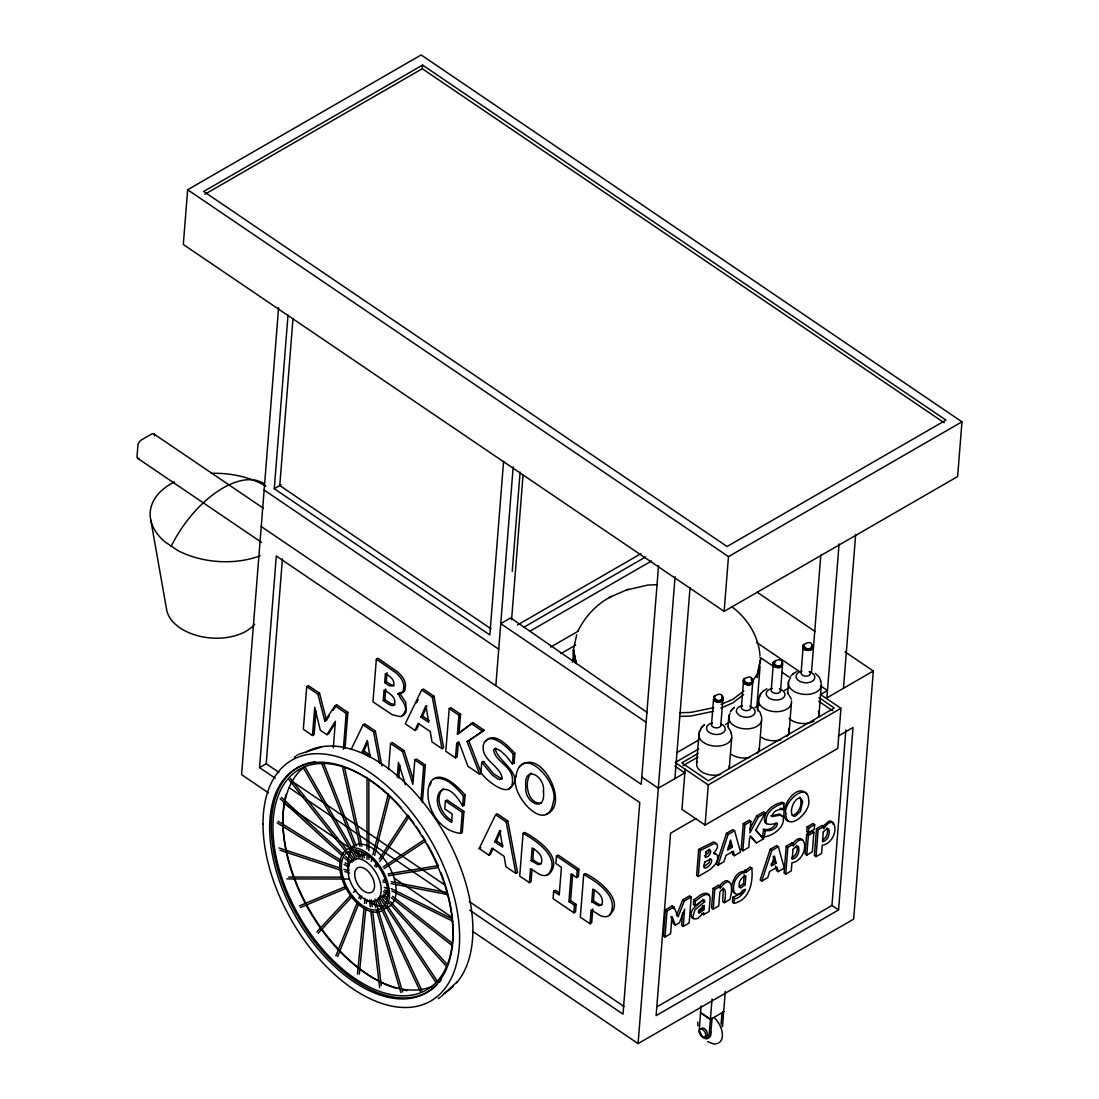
<?xml version="1.0" encoding="UTF-8"?>
<svg xmlns="http://www.w3.org/2000/svg" width="1099" height="1099" viewBox="0 0 1099 1099"><rect width="100%" height="100%" fill="white"/><g stroke="black" fill="none" stroke-linecap="round" stroke-linejoin="round"><path stroke-width="1.5" d="M713.732 696.78C722.551 709.817 727.346 686.971 713.732 696.78L711.561 724.282M743.611 679.525C752.43 692.576 757.225 669.717 743.611 679.525L741.427 707.028M773.435 662.312C782.254 675.349 787.049 652.504 773.435 662.312L771.251 689.815M803.287 645.072C812.092 658.122 816.887 635.263 803.287 645.072L801.102 672.574M804.097 645.553C799.344 651.446 815.911 652.366 811.529 645.992M697.769 1022.111L697.879 1025.793M187.654 189.756L183.313 244.486L724.131 611.36L957.627 476.554L961.968 421.824L421.151 54.95L187.654 189.756L728.472 556.63L724.131 611.36M278.583 307.665L241.588 774.63L268.486 792.887M503.589 461.305L489.838 634.947L274.269 488.712L288.02 315.07M292.993 318.696L279.778 485.524L491.088 628.875M275.176 778.188L259.556 767.597L276.316 555.984L639.769 802.545L623.009 1014.143L469.671 910.137M259.556 767.597L266.192 763.764L282.416 558.979M306.731 686.614L317.913 694.197L324.809 721.068L326.458 720.12L319.562 693.249L308.379 685.652L306.731 686.614L303.338 729.283L312.473 735.478L314.135 734.517L315.976 711.232M312.473 735.478L314.726 707.193L320.304 730.217L326.925 734.709L328.587 733.747L335.36 722.963M333.299 747.842L335.401 721.232L326.925 734.709M343.355 749.23L346.199 713.388L347.861 712.427L336.665 704.844L335.016 705.805L324.809 721.068M345.017 748.268L347.861 712.427M204.867 194.262L422.291 68.729L422.579 65.075L945.951 420.12L727.043 546.505L203.672 191.46L422.579 65.075M376.353 659.194L372.973 701.863L392.123 714.652L400.132 716.603A14.644 8.462 60 0 0 404.405 712.564C409.913 705.558 395.667 695.667 399.514 692.906L403.704 691.985L404.968 690.09L405.504 684.663A10.55 6.086 60 0 0 402.069 676.531L398.072 672.231L378.001 658.246L376.353 659.194L396.423 673.192L400.407 677.492A10.55 6.086 60 0 1 403.841 685.625L403.319 691.051L402.042 692.933L397.852 693.867M383.235 700.599L384.087 689.897C389.073 692.974 397.646 698.112 394.101 705.146L392.027 705.682L389.005 704.445L383.235 700.599L384.897 699.637L385.749 688.949M384.664 682.603L385.378 673.563C389.596 676.077 395.832 680.171 393.236 685.968L389.376 685.735L384.664 682.603L386.326 681.641L387.04 672.615M388.551 769.094L390.571 743.487L392.233 742.539L404.144 750.617L413.54 780.304M401.794 715.655A14.644 8.462 60 0 0 406.067 711.616L405.792 702.467L399.514 692.906M397.247 777.309L398.429 762.445L405.449 784.755M398.772 778.01L399.816 764.78M422.373 802.545L425.354 765L416.466 758.983L414.818 759.931L412.881 784.384L402.481 751.579L390.571 743.487M420.986 800.099L423.692 765.962L425.354 765M460.563 714.24L458.901 715.202L457.404 734.146L459.052 733.184L460.563 714.24L450.851 707.66L449.189 708.621L445.809 751.29L455.522 757.87L457.184 756.909L458.324 742.498L456.662 743.46L455.522 757.87M445.397 800.937L444.765 808.933L452.266 814.029L451.593 822.395C424.241 806.419 440.933 767.239 462.624 806.02L464.286 805.059L465.083 795.058C417.799 740.644 414.982 827.712 460.618 833.413L462.281 832.451L463.943 811.447L447.046 799.99L445.397 800.937L462.281 812.408L460.618 833.413M462.624 806.02L463.421 796.019C456.305 787.708 446.482 776.224 434.27 778.628M501.474 778.683L493.712 773.902L483.381 761.332L481.719 762.294L480.922 772.446C486.129 781.197 514.497 802.847 512.409 778.188C511.447 765.632 494.619 761.181 493.602 749.573L495.841 748.653L500.333 750.672L506.598 756.4L512.436 763.984L514.098 763.036L514.868 753.282C508.452 746.427 494.138 730.519 485.497 741.468M495.841 685.68L513.178 466.8M512.244 571.343L520.102 472.144M511.584 619.712L523.055 475.015M512.436 763.984L513.206 754.244C507.546 746.839 488.203 729.228 483.326 745.095C480.73 760.453 501.062 765.715 502.243 778.793L499.811 779.644L497.572 778.793L492.05 774.864L481.719 762.294M546.959 874.584A20.483 11.828 60 0 0 549.294 873.993C564.323 857.467 537.013 838.949 524.745 832.424L523.083 833.385L519.703 876.054L529.416 882.634L531.064 881.686L532.053 869.282M529.416 882.634L530.515 868.677L539.375 874.309A20.483 11.828 60 0 0 547.632 874.955C562.661 858.429 535.364 839.911 523.083 833.385M531.147 860.709L532.163 847.933C537.535 850.942 543.854 856.506 541.175 863.388L538.249 864.707L531.147 860.709L532.809 859.761L533.688 848.579M559.487 893.116L555.325 890.286L553.662 891.248L553.072 898.694L573.898 912.816L575.546 911.854L576.137 904.408L570.587 900.631L572.661 874.502M573.898 912.816L574.475 905.356L568.925 901.592L571.123 873.829L576.687 877.593L578.335 876.631L578.926 869.185L558.113 855.063L556.465 856.025L555.874 863.471L561.424 867.248L559.226 895.012L553.662 891.248M572.4 662.202L574.241 650.416M576.687 877.593L577.277 870.147L578.926 869.185M590.039 923.764L591.138 909.807L599.999 915.426A20.483 11.828 60 0 0 608.255 916.071C627.131 901.4 597.719 879.241 585.369 873.554L583.706 874.516L580.327 917.184L590.039 923.764L591.688 922.803L592.801 908.846M591.77 901.839L592.787 889.064C598.158 892.058 604.477 897.636 601.799 904.504L598.873 905.837L591.77 901.839L593.433 900.878L594.312 889.695M658.562 565.449L641.212 784.301L261.246 526.545M472.405 931.21L638.079 1043.597L675.074 576.659M674.896 778.641L690.035 587.553M676.476 915.687L682.713 899.82L689.568 895.877L691.216 896.99L684.375 900.946L678.124 916.813L673.907 906.991L672.245 905.864L665.403 909.821L663.343 935.84L664.991 936.966L670.582 933.738L671.956 916.484L675.377 925.138L679.429 922.789L684.608 909.175L683.248 926.43L681.6 925.303L682.589 912.761M664.991 936.966L667.052 910.947L673.907 906.991M685.144 769.245L681.957 809.372L705.091 825.061L837.754 748.474L840.941 708.333L820.527 694.499M696.684 762.5L698.978 733.418A16.554 10.358 4.5 0 0 717.207 746.139A16.554 10.358 4.5 0 0 730.698 732.676M691.216 896.99L689.155 923.009L683.248 926.43M701.904 913.571L703.566 914.698L703.731 912.61L697.851 918.489L694.06 919.011A7.487 3.929 -55.8 0 1 692.837 916.731L694.98 909.766L704.61 901.784L704.459 900.452L702.385 900.383L695.035 905.81L693.387 904.697L693.757 899.957C697.769 897.361 702.426 891.99 707.646 893.528L708.498 895.493M715.518 843.963A6.429 3.379 -55.8 0 0 713.416 841.971L698.676 849.39L696.615 875.408L698.277 876.535L709.995 869.652L714.899 864.899A8.929 4.684 -55.8 0 0 717.51 859.555L717.674 855.448L715.408 853.772C710.641 855.077 719.515 848.153 717.166 845.09A6.429 3.379 -55.8 0 0 715.064 843.098L700.338 850.516L698.277 876.535M695.035 905.81L695.406 901.07C699.417 898.487 704.088 893.116 709.295 894.641L710.146 898.158L709.089 911.497L703.566 914.698M722.716 696.56L722.565 698.387C723.884 702.989 715.737 703.305 713.869 700.118L714.007 698.305M714.556 697.247L714.693 695.433M714.46 700.819L714.597 699.005M705.091 825.061L708.264 784.933L840.941 708.333M715.312 701.409L715.449 699.596M716.356 701.863L716.493 700.036M717.523 702.124L717.674 700.31M698.181 912.046L702.316 908.447L702.536 905.727M693.181 918.173L692.411 917.899A7.487 3.929 -55.8 0 1 691.189 915.604C689.966 907.486 700.393 904.463 702.811 899.339L704.459 900.452M718.746 702.206L718.897 700.379M719.927 702.069L720.079 700.242M703.964 909.574L704.294 905.48L699.033 910.013L699.033 913.269L703.964 909.574L702.316 908.447M704.61 901.784L702.962 900.658M720.999 701.753L721.15 699.926M721.974 697.686L722.125 695.859M721.878 701.258L722.029 699.431M722.51 700.626L722.647 698.813M720.807 725.587L723.005 697.316M701.038 1005.928L699.252 1030.45L702.453 1036.7L705.022 1038.445L707.358 1038.528L710.49 1035.986L712.07 1018.265L710.407 1019.226L700.503 1012.509M724.323 902.705L729.915 899.477C733.871 886.646 730.615 873.513 720.147 888.459L720.312 886.289L718.664 885.176L713.114 888.39L711.548 908.008L713.21 909.12L718.76 905.919L719.872 892.003C727.304 882.291 725.491 898.46 724.323 902.705L722.675 901.592L723.362 887.992M713.21 909.12L714.762 889.503L720.312 886.289M728.046 726.439L728.857 716.177M729.365 767.129L731.673 738.061M707.358 1038.528L709.116 1035.643L712.028 999.032M752.595 679.319L752.444 681.133C753.626 687.631 739.998 685.103 743.941 678.811M743.748 682.877L743.886 681.05M744.572 678.179L743.803 680.624M744.339 683.578L744.476 681.751M745.177 684.169L745.328 682.342M746.235 684.608L746.372 682.781M747.402 684.883L747.554 683.056M721.109 1024.021L722.016 1012.522L723.678 1011.561M748.625 684.952L748.776 683.125M722.51 1026.342L725.299 991.367M742.828 890.108L740.561 893.666L732.841 897.292L732.442 902.197L734.105 903.323C749.916 899.806 753.227 881.934 751.798 868.114L750.15 867.001L744.49 871.095L740.19 872.235A10.152 5.33 -55.8 0 0 735.863 876.15C732.772 880.326 728.445 891.399 735.341 893.418M749.806 684.828L749.958 683.001M750.878 684.498L751.015 682.671M751.263 680.02L751.4 678.207M734.105 903.323L734.489 898.405C739.709 900.576 751.84 881.934 741.303 892.512C731 900.095 732.25 881.59 737.525 877.263A10.152 5.33 -55.8 0 1 741.839 873.348L746.139 872.221L751.798 868.114M751.757 684.018L751.895 682.191M752.389 683.386L752.527 681.559M750.686 708.347L752.884 680.075M765.302 812.999L758.42 816.969L749.944 832.891L750.864 821.338L749.216 820.225L743.267 823.646L741.207 849.664L742.855 850.791L748.804 847.356L749.504 838.564L750.796 836.119L756.414 842.96L763.585 838.825L755.906 829.951L765.302 812.999L763.654 811.886L756.771 815.856L749.834 828.88M742.855 850.791L744.916 824.772L750.864 821.338M756.84 707.097L760.068 666.337M738.981 886.975L743.528 883.637L744.229 874.749M757.733 710.929L758.681 698.964M745.177 884.764L745.878 875.876C740.891 876.466 736.838 884.901 740.63 888.102L745.177 884.764L743.528 883.637M759.107 751.592L761.552 720.807M781.677 663.219C785.483 669.964 769.369 668.59 773.765 661.584M773.559 665.664L773.71 663.837M774.149 666.351L774.3 664.538M775.125 662.299L775.276 660.472M775.001 666.956L775.152 665.129M775.921 822.931C774.561 827.712 768.407 830.583 763.723 829.292L762.692 835.789L764.341 836.916C773.806 835.597 786.183 826.269 782.873 815.774L779.411 815.266L772.034 816.571C772.157 811.666 778.71 808.479 783.106 809.606L784.109 803.369L782.447 802.243C773.38 803.767 761.813 812.656 765 822.753L766.456 823.467M776.045 667.395L776.196 665.568M777.227 667.656L777.364 665.843M764.341 836.916L765.371 830.418C770.028 831.737 777.35 828.577 777.46 823.261L770.372 824.47L766.649 823.879C763.462 813.768 775.029 804.894 784.109 803.369M778.449 667.739L778.587 665.912M779.631 667.601L779.782 665.774M780.702 667.285L780.839 665.458M781.581 666.791L781.719 664.964M782.268 663.92L782.406 662.093M782.2 666.173L782.351 664.346M780.51 691.12L782.708 662.862M787.585 693.689L788.533 681.723M788.931 734.379L791.362 703.594M786.211 846.175L784.082 873.004L785.73 874.117L791.294 870.916L791.939 862.729C801.514 861.753 808.177 847.356 802.641 839.705C798.465 838.935 795.497 843.331 793.258 846.134L793.423 844.087L791.775 842.974L786.211 846.175L787.859 847.302L785.73 874.117M803.479 646.185L803.616 644.357M803.41 648.424L803.561 646.597M804.001 649.124L804.152 647.297M804.853 649.715L805.004 647.888M805.897 650.155L806.048 648.341M791.775 842.974L791.61 845.007C793.849 842.205 796.816 837.823 800.979 838.592L802.449 840.282M807.078 650.429L807.216 648.602M808.301 650.498L808.438 648.671M809.482 650.374L809.62 648.547M810.554 650.045L810.691 648.231M811.433 649.564L811.57 647.737M812.12 646.693L812.257 644.866M812.051 648.932L812.202 647.105M812.395 648.218L812.559 645.621M811.584 671.255L820.802 555.022M806.68 834.361L805.127 853.978L806.776 855.104L812.34 851.89L813.892 832.273L812.243 831.146L806.68 834.361L808.342 835.474L806.776 855.104M807.119 826.888L806.748 831.655L808.397 832.781L814.277 829.388L814.647 824.607L812.999 823.494L807.119 826.888L808.782 828L808.397 832.781M818.782 717.139L821.214 686.353M816.502 828.687L814.373 855.517L816.021 856.629L821.585 853.428L822.231 845.241C831.806 844.266 838.468 829.869 832.932 822.217C828.756 821.448 825.789 825.83 823.549 828.646L823.714 826.599L822.066 825.486L816.502 828.687L818.151 829.814L816.021 856.629M839.073 544.005L826.888 697.851L873.32 671.036L845.007 651.831M843.469 688.276L855.668 534.43M656.927 1006.849L831.957 905.466L845.873 729.873M695.791 818.604L670.569 833.207L656.117 1015.627L838.564 909.945L853.016 727.524L838.18 736.124M873.32 671.036L853.662 919.135L638.079 1043.597M357.436 974.071L364.154 906.716M364.483 903.337L364.992 898.295M359.304 974.181L365.857 908.502M366.352 903.46L366.695 900.095M576.687 634.782L573.458 649.825L576.288 663.645L573.376 649.811L573.087 653.465L574.969 662.683M757.115 677.753L760.645 659.043L757.335 674.085L752.636 680.94M371.228 861.382L372.066 858.085M372.891 854.788L388.345 793.849M374.677 855.379L389.705 796.088M699.088 732.538L701.931 727.126M726.453 833.358L716.397 863.993L718.045 865.119L724.007 861.671L725.903 855.503L733.335 851.217L734.393 855.681L740.506 852.151L734.585 830.734L732.923 829.621L726.453 833.358L728.101 834.484L734.585 830.734M718.045 865.119L728.101 834.484M770.207 849.307L760.165 879.942L761.813 881.068L767.775 877.62L769.671 871.466L777.103 867.166L778.161 871.631L784.274 868.1L778.339 846.697L776.691 845.571L770.207 849.307L771.869 850.434L778.339 846.697M761.813 881.068L771.869 850.434M429.956 785.538L431.303 781.966M335.868 955.938L357.518 901.716M358.796 898.515L360.074 895.328M337.613 956.638L358.617 904.01M360.527 899.229L361.805 896.042M415.01 730.382L418.115 723.307L430.258 731.549L431.976 741.894L441.977 748.68L443.625 747.718L433.954 696.203L423.376 689.018L421.714 689.966L405.27 723.788L415.01 730.382L416.672 729.434L419.145 723.774M488.904 855.159L492.009 848.085L504.153 856.327L505.87 866.671L515.857 873.444L517.519 872.496L507.848 820.967L497.256 813.782L495.608 814.744L479.164 848.552L488.904 855.159L490.552 854.198L493.039 848.538M362.23 751.895L367.3 740.506L370.129 757.252L362.23 751.895L363.893 750.947L367.684 742.388M420.848 717.015L425.917 705.627L428.747 722.373L420.848 717.015L422.511 716.067L426.934 706.094M494.742 841.793L499.798 830.391L502.628 847.137L494.742 841.793L496.405 840.831L500.828 830.858M713.924 697.879L713.869 700.118M759.395 696.409L761.621 692.658M699.321 731.687L699.706 730.876M700.503 729.173L700.86 728.403M730.368 711.918L731.81 709.872M760.192 694.705L760.549 693.936M351.144 749.436L363.096 724.845L364.744 723.898L375.336 731.082L381.889 765.976M416.645 702.852L418.142 699.775M577.827 631.334C585.121 616.512 596.716 603.708 611.648 596.386M374.58 866.232L376.435 863.388M379.196 859.143L407.784 815.211M376.05 867.386L377.891 864.556M379.746 861.712L409.254 816.378M326.458 720.12L329.247 715.944M332.956 710.394L336.665 704.844M519.539 767.047C539.595 745.081 571.768 805.498 545.777 814.428M609.835 915.014C620.138 896.935 596.798 881.714 583.706 874.516M822.78 826.421L828.989 821.132L831.27 821.09L833.138 824.209M719.927 885.423C721.796 883.198 725.972 878.527 728.816 881.618M495.828 747.993L495.251 748.611C496.707 761.112 527.451 775.757 508.892 788.739M316.842 931.952L351.213 894.833M353.493 892.361L355.788 889.888M318.243 933.202L352.6 896.097M703.429 725.642L704.541 724.708M733.294 708.388L734.42 707.468M763.118 691.175L766.923 688.757M792.97 673.934L796.775 671.516M701.341 727.717L703.937 725.12M731.206 710.476L733.816 707.866M761.03 693.249L763.64 690.653M790.882 676.022L793.492 673.412M531.133 773.05C523.344 781.691 527.74 804.921 541.546 803.067M441.455 996.312L457.225 981.682M294.422 757.211L295.425 756.359M456.662 743.46L458.791 741.811L467.954 766.305L479.686 774.259L481.335 773.298L468.806 740.699L484.151 730.244L472.913 722.62L457.404 734.146M743.872 690.914L733.033 699.225L721.095 704.377M743.652 694.582L732.799 702.907L720.848 708.058M459.052 733.184L472.913 722.62M440.452 997.164L438.295 998.62M479.686 774.259L467.144 741.66L484.151 730.244M443.419 788.464C433.789 797.709 441.468 815.073 452.032 820.692M823.069 839.705C827.011 837.424 828.371 831.97 827.066 827.849M383.139 866.96L424.461 839.595M384.101 868.567L425.437 841.188M296.483 755.59L297.582 754.889M704.528 855.819L708.594 852.673L709.212 849.101M704.294 866.41L709.02 862.756L710.036 858.923M274.269 488.712L281.152 484.728M317.913 694.197L319.562 693.249M397.838 694.101L399.5 693.139M517.505 624.946L640.827 553.745M523.742 627.309L645.58 556.973M529.883 631.211L651.556 560.957M421.714 689.966L432.305 697.151L433.954 696.203M363.096 724.845L373.674 732.03L375.336 731.082M550.585 647.105L578.596 630.936M728.472 556.63L961.968 421.824M560.861 653.617L575.615 645.113M402.481 751.579L404.144 750.617M467.144 741.66L468.806 740.699M482.598 762.898L484.261 761.937M513.206 754.244L514.868 753.282M463.421 796.019L465.083 795.058M462.281 812.408L463.943 811.447M495.608 814.744L506.186 821.928L507.848 820.967M479.164 848.552L480.826 847.59M676.819 752.636L698.923 739.874M725.464 724.557L729.887 722.002M754.944 707.522L759.368 704.981M784.425 690.502L788.848 687.96M698.813 748.9L675.226 762.514L708.264 784.933M698.153 753.433L681.847 762.843L708.278 780.771L834.32 708.017L819.016 697.631M683.042 765.632L697.865 757.074M820.362 694.65L827.465 690.557L820.362 685.735M568.925 901.592L570.587 900.631M574.475 905.356L576.137 904.408M780.084 808.191L783.628 809.304M728.349 847.521L730.753 846.134L732.415 847.247L727.579 850.035L730.67 840.062L732.415 847.247M808.782 828L814.647 824.607M787.859 847.302L793.423 844.087M808.342 835.474L813.892 832.273M818.151 829.814L823.714 826.599M770.894 864.171L774.52 862.083L776.169 863.196L771.347 865.985L774.438 856.011L776.169 863.196M723.678 1011.794L710.407 1019.46L700.503 1012.742M703.717 1037.758L705.379 1036.797M709.116 1035.643L710.765 1034.681M708.828 1036.948L710.49 1035.986M706.259 1038.706L709.006 1037.566M708.237 1037.937L709.885 1036.975M791.527 857.838C796.322 856.025 798.272 849.912 796.775 845.337M298.736 754.285L321.705 746.977M626.485 589.998L647.833 585.066L657.284 584.682M609.08 597.513L628.367 589.174M299.464 905.878L345.347 886.618M300.329 907.54L346.212 888.267M691.051 712.358L713.677 707.646M713.388 711.287L690.776 716.053L679.47 716.424M388.002 873.897L436.907 865.875M388.345 875.738L437.251 867.715M717.249 1043.61L713.897 1044.009L707.577 1041.646M394.198 685.529L391.038 684.773L386.326 681.641M679.745 712.729L691.079 712.399M541.326 863.732L538.222 863.196L532.809 859.761M601.95 904.848L598.845 904.312L593.433 900.878M394.884 704.72L390.667 703.484L384.897 699.637M288.68 877.057L342.696 877.153M286.839 878.925L349.303 879.035M770.811 815.856L779.823 814.043L781.966 816.049M383.029 880.107L386.353 880.752M391.326 881.714L446.098 892.319M382.727 881.961L386.051 882.607M391.024 883.569L447.458 894.49M706.671 1037.483L707.921 1037.744M713.746 852.645L716.026 854.321M278.995 847.947L340.759 868.237M343.836 869.24L348.864 870.889M280.025 850.241L341.789 870.532M344.88 871.548L349.743 873.142M170.936 545.956L171.279 546.093A83.043 43.507 -55.9 0 1 264.364 483.931M787.914 821.255C775.152 813.521 796.171 780.757 806.707 794.069M391.217 888.624L452.142 918.819M384.252 887.278L388.826 889.531M391.876 891.042L452.788 921.223M278.129 821.283L340.759 860.16M345.127 862.866L349.496 865.586M277.168 822.876L341.24 862.674M344.152 864.473L348.52 867.193M265.752 486.349L263.156 484.604A70.363 44.001 4.5 0 0 211.242 473.367M422.291 68.729L944.247 422.799M757.211 592.265L815.266 631.65M756.455 642.379L799.069 671.283M759.725 657.092L773.792 666.64M782.227 672.354L790.662 678.083M818.728 701.272L832.63 710.71M781.458 808.493L783.106 809.606M646.13 722.277L500.746 623.655L510.705 617.913L647.38 712.605M756.771 815.856L758.42 816.969M674.937 766.168L684.842 772.885L658.315 788.217L641.789 777.007M264.131 490.058L498.726 649.193M763.723 829.292L765.371 830.418M763.187 829.608L764.835 830.734M743.267 823.646L744.916 824.772M763.585 838.825L755.356 830.088M153.709 433.844L263.389 508.246M756.414 842.96L750.081 836.133M831.957 905.466L838.564 909.945M778.161 871.631L776.498 870.504L775.454 866.053M734.393 855.681L732.745 854.555L732.044 851.588M137.801 458.407L261.521 542.343M744.765 870.106L746.413 871.232M744.49 871.095L746.139 872.221M698.676 849.39L700.338 850.516M732.841 897.292L734.489 898.405M449.189 708.621L458.901 715.202M471.251 723.582L482.488 731.206M713.114 888.39L714.762 889.503M513.233 762.445L514.098 763.036M693.757 899.957L695.406 901.07M422.511 716.067L429.091 720.518M682.713 899.82L684.375 900.946M665.403 909.821L667.052 910.947M675.377 925.138L673.728 924.012L670.871 916.813M335.016 705.805L346.199 713.388M414.818 759.931L423.692 765.962M556.465 856.025L577.277 870.147M463.407 804.468L464.286 805.059M363.893 750.947L370.473 755.398M496.405 840.831L502.971 845.296M266.192 763.764L278.967 772.432M293.158 782.062L445.068 885.121M469.204 901.482L623.957 1006.464M289.367 787.818L303.571 797.448M306.401 799.371L448.378 895.685M284.064 803.451L336.459 838.99M339.289 840.914L350.622 848.593M353.452 850.516L360.541 855.324M394.514 878.376L452.582 917.761M815.266 673.316L819.14 677.053L820.98 681.037M751.62 707L753.323 708.182A9.424 5.893 4.5 0 1 750.686 716.603A9.424 5.893 4.5 0 1 737.36 713.567A9.424 5.893 4.5 0 1 742.32 705.682A4.684 2.926 4.5 0 0 742.842 709.666A4.684 2.926 4.5 0 0 749.161 710.036A4.684 2.926 4.5 0 0 749.82 706.121M721.741 724.241L723.444 725.436A9.424 5.893 4.5 0 1 720.807 733.857A9.424 5.893 4.5 0 1 707.481 730.821A9.424 5.893 4.5 0 1 712.44 722.922A4.684 2.926 4.5 0 0 715.49 727.813A4.684 2.926 4.5 0 0 720.532 724.062M384.485 889.97L388.483 893.116M392.494 896.262L452.472 943.437M383.386 891.481L388.716 895.671M391.381 897.773L452.706 946.005M731.453 606.524C747.141 617.94 758.502 635.785 759.972 655.389M281.371 797.311L343.273 854.211M345.8 856.533L352.12 862.33M280.163 798.739L342.064 855.626M344.591 857.948L349.647 862.605M757.06 708.8L759.945 712.166L761.662 717.207M383.62 894.078L387.068 897.897M390.516 901.716L446.908 964.084M382.191 895.287L446.634 966.557M787.392 692.054L791.376 699.115M727.689 726.521L731.439 732.745M290.315 778.367L346.446 849.417M348.562 852.11L354.922 860.146M288.817 779.493L353.425 861.273M799.825 797.063C802.655 803.026 800.003 811.982 793.89 814.977A6.264 3.283 -55.8 0 1 792.063 815.101M381.037 896.221L385.776 903.378M387.672 906.235L436.935 980.596M379.471 897.237L435.369 981.613M305.137 767.157L356.873 857.041M303.516 768.077L356.103 859.445M378.248 897.842L421.975 990.666M377.3 900.205L420.285 991.477M672.245 905.864L673.453 908.681M323.683 763.434L356.268 846.01M358.15 850.777L360.651 857.138M321.334 762.569L354.551 846.738M355.801 849.912L358.933 857.852M375.102 899.023L402.646 991.985M373.797 901.18L375.748 907.774M376.696 910.961L400.874 992.521M773.133 856.327L774.52 862.083M729.722 841.82L730.753 846.134M344.564 767.542L361.873 846.189M363.343 852.879L364.442 857.893M342.366 766.182L360.032 846.505M361.131 851.533L362.601 858.223M506.186 821.928L515.857 873.444M432.305 697.151L441.977 748.68M373.674 732.03L379.608 763.613M150.769 519.909L166.76 610.33A46.9 29.343 4.5 0 0 205.032 637.283A46.9 29.343 4.5 0 0 254.693 624.301M371.393 899.944L372.176 906.661M372.753 911.717L381.284 985.748M369.525 900.095L370.308 906.826M370.693 910.192L379.608 987.589M368.879 779.04L368.879 850.805M368.879 855.929L368.879 859.349M366.997 777.323L366.997 849.087M366.997 854.225L366.997 859.349M260.175 555.764A70.363 44.001 4.5 0 1 177.64 550.434L164.671 541.67A70.363 44.001 4.5 0 1 174.507 481.939M801.995 671.228A9.424 5.893 4.5 0 0 797.036 679.113A9.424 5.893 4.5 0 0 810.361 682.149A9.424 5.893 4.5 0 0 812.999 673.742L811.296 672.547A9.424 5.893 4.5 0 0 809.18 671.654M809.496 671.668A4.684 2.926 4.5 0 1 806.268 676.173A4.684 2.926 4.5 0 1 801.446 671.86M820.252 680.968A16.554 10.358 4.5 0 1 804.592 694.403A16.554 10.358 4.5 0 1 789.714 679.182M779.342 688.881A9.424 5.893 4.5 0 1 781.444 689.774L783.147 690.969A9.424 5.893 4.5 0 1 780.51 699.39A9.424 5.893 4.5 0 1 767.184 696.354A9.424 5.893 4.5 0 1 772.144 688.469A4.684 2.926 4.5 0 0 772.666 692.452A4.684 2.926 4.5 0 0 778.985 692.823A4.684 2.926 4.5 0 0 779.644 688.908M791.445 700.887A16.554 10.358 4.5 0 1 772.583 711.424A16.554 10.358 4.5 0 1 759.862 696.409M761.621 718.1A16.554 10.358 4.5 0 1 742.773 728.637A16.554 10.358 4.5 0 1 730.052 713.622M359.538 855.915A23.45 13.545 60 0 1 361.75 855.049M362.972 854.857A23.45 13.545 60 0 1 366.97 855.256M387.274 890.437A23.45 13.545 60 0 1 379.553 897.595M306.47 751.757A139.024 80.268 60 0 1 437.498 822.038A139.024 80.268 60 0 1 456.607 982.849M453.173 986.49A139.024 80.268 60 0 1 444.092 993.331M407.07 990.666A129.641 74.856 60 0 1 403.58 990.089M396.863 988.468A129.641 74.856 60 0 1 286.028 794.412M436.894 984.896A129.641 74.856 60 0 1 295.37 912.115A129.641 74.856 60 0 1 315.427 761.676M441.345 979.786A129.641 74.856 60 0 1 439.202 982.437M440.919 872.675A127.292 73.496 60 0 1 381.023 991.889A127.292 73.496 60 0 1 273.596 815.637A127.292 73.496 60 0 1 401.396 807.834M407.976 815.595A127.292 73.496 60 0 1 413.925 823.385M415.862 826.077A127.292 73.496 60 0 1 420.532 832.973M422.332 835.776A127.292 73.496 60 0 1 425.78 841.463M427.429 844.32A127.292 73.496 60 0 1 438.474 866.644M432.278 986.284A127.292 73.496 60 0 1 309.272 910.631A127.292 73.496 60 0 1 305.261 766.264M351.529 847.343A35.182 20.304 60 0 1 388.071 864.762M388.854 866.067A35.182 20.304 60 0 1 395.283 882.662M395.585 884.297A35.182 20.304 60 0 1 395.283 897.54M394.816 899.051A35.182 20.304 60 0 1 385.076 908.09M382.864 906.139A32.833 18.958 60 0 1 366.42 899.655M348.836 870.216A32.833 18.958 60 0 1 351.144 851.217M154.478 435.863A4.684 2.459 -55.8 0 0 151.456 434.132L141.51 439.875A4.684 2.459 -55.8 0 0 137.897 445.438L137.032 456.387A4.684 2.459 -55.8 0 0 139.216 458.489M722.345 1024.886A4.684 2.706 60 0 1 722.194 1026.768M710.572 1031.686A4.684 2.706 60 0 1 710.421 1033.568M701.038 1029.172A4.684 2.706 60 0 1 706.698 1031.288A4.684 2.706 60 0 1 704.734 1036.384M714.762 1018.155A16.416 9.479 60 0 1 718.251 1043.033M719.914 774.589A16.416 10.262 4.5 0 1 702.467 772.295A16.416 10.262 4.5 0 1 697.192 761.483M729.406 765.742A16.416 10.262 4.5 0 1 728.829 768.366M759.258 748.501A16.416 10.262 4.5 0 1 757.046 753.543M749.765 757.362A16.416 10.262 4.5 0 1 731.261 754.395M788.546 728.582A16.416 10.262 4.5 0 1 786.898 736.303M780.881 739.778A16.416 10.262 4.5 0 1 761.112 737.168M814.125 721.068A16.416 10.262 4.5 0 1 810.732 722.538M809.468 722.895A16.416 10.262 4.5 0 1 789.123 718.458M818.398 711.341A16.416 10.262 4.5 0 1 818.384 716.672M515.912 776.375C509.4 795.017 547.7 836.518 553.36 801.775C559.927 783.12 521.572 741.578 515.912 776.375M785.758 813.617C786.238 833.77 811.364 812.092 808.685 800.374C808.26 780.18 783.079 801.872 785.758 813.617M543.442 791.294C545.956 814.455 523.756 801.913 525.817 786.87C523.399 763.53 545.502 776.21 543.442 791.294M802.613 801.817L800.443 811.419L795.539 816.09A6.264 3.283 -55.8 0 1 792.97 815.774C787.186 810.1 799.042 790.016 802.613 801.817M705.077 861.836C699.72 874.598 713.622 864.707 711.424 859.418L710.174 859.157L705.077 861.836M705.86 851.876L705.434 857.371C711.273 857.055 713.306 845.241 705.86 851.876M792.997 849.348L792.228 859.226C797.64 858.003 800.058 851.327 798.424 846.45L796.019 846.601L792.997 849.348M823.302 831.861L822.519 841.738C827.932 840.515 830.349 833.839 828.715 828.962L826.311 829.113L823.302 831.861M348.04 870.477A23.45 13.545 60 0 0 372.918 901.427A23.45 13.545 60 0 0 372.918 868.265A23.45 13.545 60 0 0 348.04 870.477M269.64 827.657A129.641 74.856 60 0 0 407.138 998.73A129.641 74.856 60 0 0 407.138 815.376A129.641 74.856 60 0 0 269.64 827.657M263.004 823.838A139.024 80.268 60 0 0 410.463 1007.275A139.024 80.268 60 0 0 410.463 810.664A139.024 80.268 60 0 0 263.004 823.838M339.742 865.696A35.182 20.304 60 0 0 377.067 912.115A35.182 20.304 60 0 0 377.067 862.358A35.182 20.304 60 0 0 339.742 865.696M341.404 866.658A32.833 18.958 60 0 0 376.229 909.972A32.833 18.958 60 0 0 376.229 863.539A32.833 18.958 60 0 0 341.404 866.658M354.675 874.309A14.067 8.119 60 0 0 369.594 892.883A14.067 8.119 60 0 0 369.594 872.977A14.067 8.119 60 0 0 354.675 874.309M699.225 1032.016A4.684 2.706 60 0 0 704.624 1037.401A4.684 2.706 60 0 0 703.635 1030.299A4.684 2.706 60 0 0 699.225 1032.016"/></g></svg>
